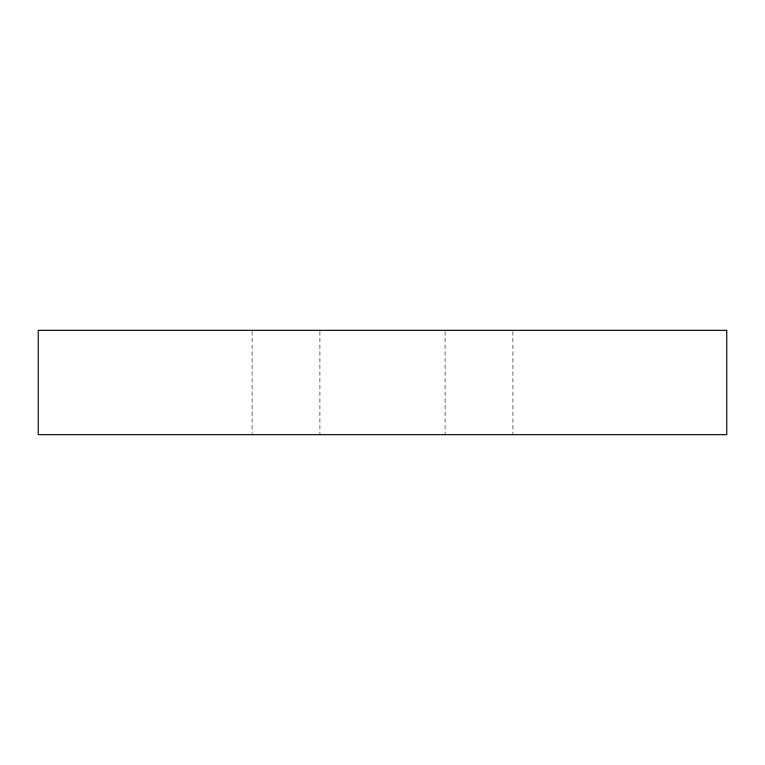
<?xml version="1.0" encoding="UTF-8"?>
<svg xmlns="http://www.w3.org/2000/svg" width="765" height="765" viewBox="0 0 765 765"><rect width="100%" height="100%" fill="white"/><g stroke="black" fill="none" stroke-linecap="round" stroke-linejoin="round"><path stroke-width="0.57" stroke-dasharray="3.83 2.87" d="M512.904 331.522L512.904 434.663M445.096 331.522L445.096 434.663M319.904 331.522L319.904 434.663M252.096 331.522L252.096 433.478"/><path stroke-width="1.15" d="M726.75 330.337L38.25 330.337L38.25 434.663L726.75 434.663L726.75 330.337"/></g></svg>
